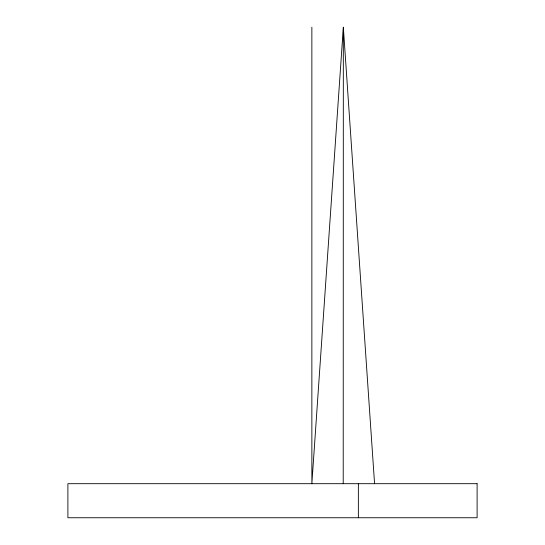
<?xml version="1.0" encoding="UTF-8"?>
<svg xmlns="http://www.w3.org/2000/svg" width="545" height="545" viewBox="0 0 545 545"><rect width="100%" height="100%" fill="white"/><g stroke="black" fill="none" stroke-linecap="round" stroke-linejoin="round"><path stroke-width="0.82" d="M343.214 483.694L343.336 27.25L374.572 483.694M343.336 27.25L311.863 483.694L311.863 27.25M358.358 483.694L358.358 517.75M477.107 483.694L67.893 483.694L67.893 517.75L477.107 517.75L477.107 483.694"/></g></svg>
